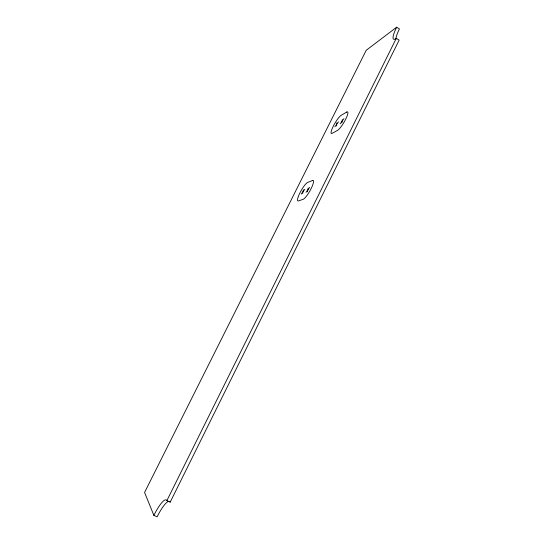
<?xml version="1.0" encoding="UTF-8"?>
<svg xmlns="http://www.w3.org/2000/svg" width="544" height="544" viewBox="0 0 544 544"><rect width="100%" height="100%" fill="white"/><g stroke="black" fill="none" stroke-linecap="round" stroke-linejoin="round"><path stroke-width="0.82" d="M341.863 122.876L342.312 119.592M336.423 125.95L336.899 122.713M307.489 191.78L308.176 187.986M302.648 193.562L303.355 189.822M396.311 38.325L399.146 40.113L170.204 502.126A24.018 5.216 -66.2 0 0 157.148 516.8L153.87 515.352A24.045 5.127 -66.1 0 1 166.865 500.63L396.311 38.325A21.678 4.236 -57.8 0 1 396.664 27.2L399.425 28.954A21.665 4.304 -57.8 0 0 395.828 39.243M334.832 126.854L338.504 121.788M340.204 123.808L343.978 118.626M301.226 194.079L304.783 189.278M306.014 192.324L309.665 187.422M396.664 27.2L366.214 50.279L144.575 492.442L153.87 515.352M166.865 500.63L170.204 502.126M346.657 112.071L341.149 115.342A10.615 2.094 -59.6 0 0 333.241 126.296A10.615 2.094 -59.6 0 0 332.16 133.341L337.504 130.41A10.839 2.176 -59.4 0 0 345.719 119.163A10.839 2.176 -59.4 0 0 346.657 112.071M312.528 180.472L307.612 182.458A10.628 2.183 -60.6 0 0 299.955 192.841A10.628 2.183 -60.6 0 0 298.37 200.947L303.124 199.322A10.839 2.264 -60.5 0 0 311.073 188.68A10.839 2.264 -60.5 0 0 312.528 180.472"/></g></svg>
